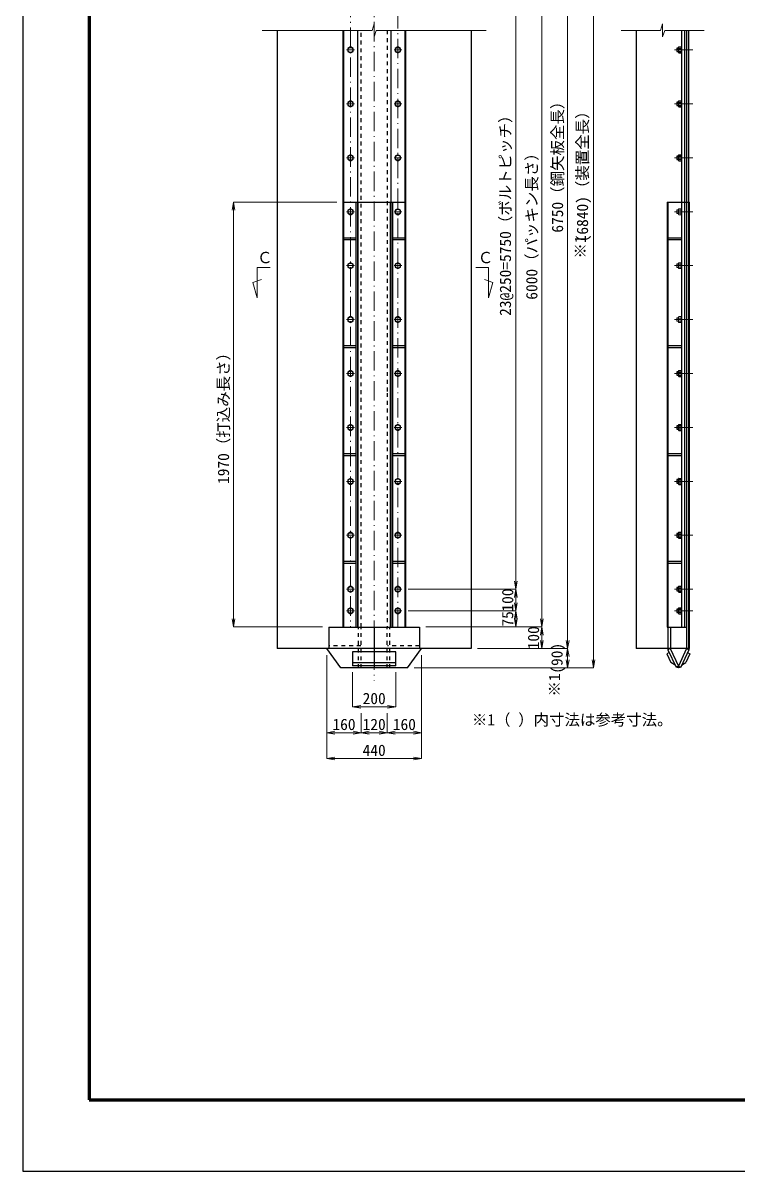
# Model space of a CAD drawing. Header units: millimetres. Extents: x -4215 to 12000, y -28161 to -8405.
# Drawn here: x -615 to 2702, y -17315 to -11993 of the extents above; entities that cross this region are included whole.
import ezdxf

# ---------------------------------------------------------------- set-up
doc = ezdxf.new("R2010")
doc.units = ezdxf.units.MM
doc.header["$LTSCALE"] = 15
doc.header["$PDSIZE"] = 300
doc.linetypes.add('SXF_一点短鎖線', pattern=[9.25, 6, -1.5, 0.25, -1.5])
doc.linetypes.add('SXF_跳び破線', pattern=[12, 6, -6])
doc.layers.get('Defpoints').update_dxf_attribs({"color": 153})
for name, color, linetype, lineweight in [('D-BMK', 2, 'SXF_一点短鎖線', 13), ('D-STR', 1, 'Continuous', 25), ('D-STR-DIM', 7, 'Continuous', 13), ('D-STR-HTXT', 7, 'Continuous', 13), ('D-STR-STR1', 2, 'Continuous', 13), ('D-STR-STR6', 7, 'Continuous', 13), ('D-STR-TXT', 7, 'Continuous', 13), ('D-TTL', 2, 'Continuous', 140)]:
    doc.layers.add(name, color=color, linetype=linetype, lineweight=lineweight)
doc.styles.add('MS ゴシック', font='MS Gothic.ttf')
doc.dimstyles.new('DIM-15-F', dxfattribs={"dimscale": 15, "dimtxt": 3.5, "dimasz": 2.5, "dimexe": 0, "dimexo": 2, "dimgap": 0.8, "dimtad": 1, "dimdec": 1, "dimdsep": 46, "dimtxsty": 'MS ゴシック', "dimblk": 'OPEN', "dimcen": 0.1, "dimaunit": 1, "dimadec": 4, "dimazin": 0, "dimtfac": 1, "dimtdec": 1, "dimtmove": 2, "dimatfit": 3, "dimldrblk": 'OPEN', "dimfxl": 1, "dimtolj": 1, "dimtzin": 0, "dimlwd": -1, "dimlwe": -1, "dimarcsym": 2})

# ---------------------------------------------------------------- blocks, each defined once
blk = doc.blocks.new('_Open')
at = {"color": 0, "linetype": 'ByBlock', "lineweight": -2}
for p, q in [((-1, 0.17), (0, 0)), ((-1, -0.17), (0, 0)), ((0, 0), (-1, 0))]:
    blk.add_line(p, q, dxfattribs=at)
blk = doc.blocks.new('*D149')
at = {"layer": 'D-STR-DIM', "color": 0, "transparency": 16777216}
for p, q in [((841.9, -12823.1), (361.9, -12823.1)), ((361.9, -12860.6), (361.9, -14755.6)), ((774.4, -14793.1), (361.9, -14793.1))]:
    blk.add_line(p, q, dxfattribs=at)
at = {"layer": 'Defpoints', "color": 0, "transparency": 16777216}
for p in [(871.9, -12823.1), (361.9, -14793.1), (804.4, -14793.1)]:
    blk.add_point(p, dxfattribs=at)
at = {"layer": 'D-STR-DIM', "color": 0, "transparency": 16777216, "xscale": 37.5, "yscale": 37.5, "zscale": 37.5}
for p, rotation in [((361.9, -12823.1), 90), ((361.9, -14793.1), 270)]:
    blk.add_blockref('_Open', p, dxfattribs=dict(at, rotation=rotation))
at = {"layer": 'D-STR-DIM', "color": 0, "transparency": 16777216, "insert": (318.4, -13808.1), "char_height": 52.5, "attachment_point": 5, "rotation": 90, "style": 'MS ゴシック'}
blk.add_mtext('\\A1;1970（打込み長さ）', dxfattribs=at)
blk = doc.blocks.new('*D156')
at = {"layer": 'D-STR-DIM', "color": 0, "transparency": 16777216}
for p, q in [((914.4, -15003.1), (914.4, -15163.1)), ((1114.4, -15003.1), (1114.4, -15163.1)), ((951.9, -15163.1), (1076.9, -15163.1))]:
    blk.add_line(p, q, dxfattribs=at)
at = {"layer": 'Defpoints', "color": 0, "transparency": 16777216}
for p in [(914.4, -14973.1), (1114.4, -14973.1), (1114.4, -15163.1)]:
    blk.add_point(p, dxfattribs=at)
at = {"layer": 'D-STR-DIM', "color": 0, "transparency": 16777216, "xscale": 37.5, "yscale": 37.5, "zscale": 37.5, "rotation": 180}
blk.add_blockref('_Open', (914.4, -15163.1), dxfattribs=at)
at = {"layer": 'D-STR-DIM', "color": 0, "transparency": 16777216, "xscale": 37.5, "yscale": 37.5, "zscale": 37.5}
blk.add_blockref('_Open', (1114.4, -15163.1), dxfattribs=at)
at = {"layer": 'D-STR-DIM', "color": 0, "transparency": 16777216, "insert": (1014.4, -15124.9), "char_height": 52.5, "attachment_point": 5, "style": 'MS ゴシック'}
blk.add_mtext('\\A1;200', dxfattribs=at)
blk = doc.blocks.new('*D157')
at = {"layer": 'D-STR-DIM', "color": 0, "transparency": 16777216}
for p, q in [((1494.4, -10393.1), (2031.9, -10393.1)), ((2031.9, -10430.6), (2031.9, -14945.6)), ((1199.2, -14983.1), (2031.9, -14983.1))]:
    blk.add_line(p, q, dxfattribs=at)
at = {"layer": 'Defpoints', "color": 0, "transparency": 16777216}
for p in [(1464.4, -10393.1), (1169.2, -14983.1), (2031.9, -14983.1)]:
    blk.add_point(p, dxfattribs=at)
at = {"layer": 'D-STR-DIM', "color": 0, "transparency": 16777216, "xscale": 37.5, "yscale": 37.5, "zscale": 37.5}
for p, rotation in [((2031.9, -10393.1), 90), ((2031.9, -14983.1), 270)]:
    blk.add_blockref('_Open', p, dxfattribs=dict(at, rotation=rotation))
at = {"layer": 'D-STR-DIM', "color": 0, "transparency": 16777216, "insert": (1987.4, -12688.1), "char_height": 52.5, "attachment_point": 5, "rotation": 90, "style": 'MS ゴシック'}
blk.add_mtext('\\A1;(6840)（装置全長）', dxfattribs=at)
blk = doc.blocks.new('*D158')
at = {"layer": 'D-STR-DIM', "color": 0, "transparency": 16777216}
for p, q in [((1494.4, -10393.1), (1911.9, -10393.1)), ((1911.9, -10430.6), (1911.9, -14855.6)), ((1494.4, -14893.1), (1911.9, -14893.1))]:
    blk.add_line(p, q, dxfattribs=at)
at = {"layer": 'Defpoints', "color": 0, "transparency": 16777216}
for p in [(1464.4, -10393.1), (1464.4, -14893.1), (1911.9, -14893.1)]:
    blk.add_point(p, dxfattribs=at)
at = {"layer": 'D-STR-DIM', "color": 0, "transparency": 16777216, "xscale": 37.5, "yscale": 37.5, "zscale": 37.5}
for p, rotation in [((1911.9, -10393.1), 90), ((1911.9, -14893.1), 270)]:
    blk.add_blockref('_Open', p, dxfattribs=dict(at, rotation=rotation))
at = {"layer": 'D-STR-DIM', "color": 0, "transparency": 16777216, "insert": (1868.1, -12643.1), "char_height": 52.5, "attachment_point": 5, "rotation": 90, "style": 'MS ゴシック'}
blk.add_mtext('\\A1;6750（鋼矢板全長）', dxfattribs=at)
blk = doc.blocks.new('*D159')
at = {"layer": 'D-STR-DIM', "color": 0, "transparency": 16777216}
for p, q in [((1494.4, -14893.1), (1911.9, -14893.1)), ((1911.9, -14983.1), (1911.9, -14893.1)), ((1911.9, -14945.6), (1911.9, -14908.1)), ((1911.9, -14930.6), (1911.9, -14968.1)), ((1199.2, -14983.1), (1911.9, -14983.1))]:
    blk.add_line(p, q, dxfattribs=at)
at = {"layer": 'Defpoints', "color": 0, "transparency": 16777216}
for p in [(1464.4, -14893.1), (1911.9, -14893.1), (1169.2, -14983.1)]:
    blk.add_point(p, dxfattribs=at)
at = {"layer": 'D-STR-DIM', "color": 0, "transparency": 16777216, "xscale": 37.5, "yscale": 37.5, "zscale": 37.5}
for p, rotation in [((1911.9, -14893.1), 90), ((1911.9, -14983.1), 270)]:
    blk.add_blockref('_Open', p, dxfattribs=dict(at, rotation=rotation))
at = {"layer": 'D-STR-DIM', "color": 0, "transparency": 16777216, "insert": (1869.3, -14938.1), "char_height": 52.5, "attachment_point": 5, "rotation": 90, "style": 'MS ゴシック'}
blk.add_mtext('\\A1;(90)', dxfattribs=at)
blk = doc.blocks.new('*D160')
at = {"layer": 'D-STR-DIM', "color": 0, "transparency": 16777216}
for p, q in [((1172.4, -11118.1), (1671.9, -11118.1)), ((1671.9, -14580.6), (1671.9, -11155.6)), ((1172.4, -14618.1), (1671.9, -14618.1))]:
    blk.add_line(p, q, dxfattribs=at)
at = {"layer": 'Defpoints', "color": 0, "transparency": 16777216}
for p in [(1142.4, -11118.1), (1671.9, -11118.1), (1142.4, -14618.1)]:
    blk.add_point(p, dxfattribs=at)
at = {"layer": 'D-STR-DIM', "color": 0, "transparency": 16777216, "xscale": 37.5, "yscale": 37.5, "zscale": 37.5}
for p, rotation in [((1671.9, -11118.1), 90), ((1671.9, -14618.1), 270)]:
    blk.add_blockref('_Open', p, dxfattribs=dict(at, rotation=rotation))
at = {"layer": 'D-STR-DIM', "color": 0, "transparency": 16777216, "insert": (1628.6, -12868.1), "char_height": 52.5, "attachment_point": 5, "rotation": 90, "style": 'MS ゴシック'}
blk.add_mtext('\\A1;23@250=5750（ボルトピッチ）', dxfattribs=at)
blk = doc.blocks.new('*D161')
at = {"layer": 'D-STR-DIM', "color": 0, "transparency": 16777216}
for p, q in [((1172.4, -14618.1), (1671.9, -14618.1)), ((1671.9, -14718.1), (1671.9, -14618.1)), ((1671.9, -14680.6), (1671.9, -14643.1)), ((1671.9, -14655.6), (1671.9, -14693.1)), ((1172.4, -14718.1), (1671.9, -14718.1))]:
    blk.add_line(p, q, dxfattribs=at)
at = {"layer": 'Defpoints', "color": 0, "transparency": 16777216}
for p in [(1142.4, -14618.1), (1671.9, -14618.1), (1142.4, -14718.1)]:
    blk.add_point(p, dxfattribs=at)
at = {"layer": 'D-STR-DIM', "color": 0, "transparency": 16777216, "xscale": 37.5, "yscale": 37.5, "zscale": 37.5}
for p, rotation in [((1671.9, -14618.1), 90), ((1671.9, -14718.1), 270)]:
    blk.add_blockref('_Open', p, dxfattribs=dict(at, rotation=rotation))
at = {"layer": 'D-STR-DIM', "color": 0, "transparency": 16777216, "insert": (1633.7, -14668.1), "char_height": 52.5, "attachment_point": 5, "rotation": 90, "style": 'MS ゴシック'}
blk.add_mtext('\\A1;100', dxfattribs=at)
blk = doc.blocks.new('*D162')
at = {"layer": 'D-STR-DIM', "color": 0, "transparency": 16777216}
for p, q in [((1172.4, -14718.1), (1671.9, -14718.1)), ((1671.9, -14793.1), (1671.9, -14718.1)), ((1671.9, -14755.6), (1671.9, -14718.1)), ((1254.4, -14793.1), (1671.9, -14793.1)), ((1671.9, -14755.6), (1671.9, -14793.1))]:
    blk.add_line(p, q, dxfattribs=at)
at = {"layer": 'Defpoints', "color": 0, "transparency": 16777216}
for p in [(1142.4, -14718.1), (1671.9, -14718.1), (1224.4, -14793.1)]:
    blk.add_point(p, dxfattribs=at)
at = {"layer": 'D-STR-DIM', "color": 0, "transparency": 16777216, "xscale": 37.5, "yscale": 37.5, "zscale": 37.5}
for p, rotation in [((1671.9, -14718.1), 90), ((1671.9, -14793.1), 270)]:
    blk.add_blockref('_Open', p, dxfattribs=dict(at, rotation=rotation))
at = {"layer": 'D-STR-DIM', "color": 0, "transparency": 16777216, "insert": (1633.7, -14755.6), "char_height": 52.5, "attachment_point": 5, "rotation": 90, "style": 'MS ゴシック'}
blk.add_mtext('\\A1;75', dxfattribs=at)
blk = doc.blocks.new('*D163')
at = {"layer": 'D-STR-DIM', "color": 0, "transparency": 16777216}
for p, q in [((1254.4, -14793.1), (1791.9, -14793.1)), ((1791.9, -14893.1), (1791.9, -14793.1)), ((1791.9, -14855.6), (1791.9, -14818.1)), ((1791.9, -14830.6), (1791.9, -14868.1)), ((1494.4, -14893.1), (1791.9, -14893.1))]:
    blk.add_line(p, q, dxfattribs=at)
at = {"layer": 'Defpoints', "color": 0, "transparency": 16777216}
for p in [(1224.4, -14793.1), (1791.9, -14793.1), (1464.4, -14893.1)]:
    blk.add_point(p, dxfattribs=at)
at = {"layer": 'D-STR-DIM', "color": 0, "transparency": 16777216, "xscale": 37.5, "yscale": 37.5, "zscale": 37.5}
for p, rotation in [((1791.9, -14793.1), 90), ((1791.9, -14893.1), 270)]:
    blk.add_blockref('_Open', p, dxfattribs=dict(at, rotation=rotation))
at = {"layer": 'D-STR-DIM', "color": 0, "transparency": 16777216, "insert": (1753.7, -14843.1), "char_height": 52.5, "attachment_point": 5, "rotation": 90, "style": 'MS ゴシック'}
blk.add_mtext('\\A1;100', dxfattribs=at)
blk = doc.blocks.new('*D164')
at = {"layer": 'D-STR-DIM', "color": 0, "transparency": 16777216}
for p, q in [((1189.4, -11043.1), (1791.9, -11043.1)), ((1791.9, -14755.6), (1791.9, -11080.6)), ((1254.4, -14793.1), (1791.9, -14793.1))]:
    blk.add_line(p, q, dxfattribs=at)
at = {"layer": 'Defpoints', "color": 0, "transparency": 16777216}
for p in [(1159.4, -11043.1), (1791.9, -11043.1), (1224.4, -14793.1)]:
    blk.add_point(p, dxfattribs=at)
at = {"layer": 'D-STR-DIM', "color": 0, "transparency": 16777216, "xscale": 37.5, "yscale": 37.5, "zscale": 37.5}
for p, rotation in [((1791.9, -11043.1), 90), ((1791.9, -14793.1), 270)]:
    blk.add_blockref('_Open', p, dxfattribs=dict(at, rotation=rotation))
at = {"layer": 'D-STR-DIM', "color": 0, "transparency": 16777216, "insert": (1748.7, -12918.1), "char_height": 52.5, "attachment_point": 5, "rotation": 90, "style": 'MS ゴシック'}
blk.add_mtext('\\A1;6000（パッキン長さ）', dxfattribs=at)
blk = doc.blocks.new('*D165')
at = {"layer": 'D-STR-DIM', "color": 0, "transparency": 16777216}
for p, q in [((794.4, -14923.1), (794.4, -15283.1)), ((954.4, -15193.1), (954.4, -15283.1)), ((831.9, -15283.1), (916.9, -15283.1))]:
    blk.add_line(p, q, dxfattribs=at)
at = {"layer": 'Defpoints', "color": 0, "transparency": 16777216}
for p in [(794.4, -14893.1), (954.4, -15163.1), (954.4, -15283.1)]:
    blk.add_point(p, dxfattribs=at)
at = {"layer": 'D-STR-DIM', "color": 0, "transparency": 16777216, "xscale": 37.5, "yscale": 37.5, "zscale": 37.5, "rotation": 180}
blk.add_blockref('_Open', (794.4, -15283.1), dxfattribs=at)
at = {"layer": 'D-STR-DIM', "color": 0, "transparency": 16777216, "xscale": 37.5, "yscale": 37.5, "zscale": 37.5}
blk.add_blockref('_Open', (954.4, -15283.1), dxfattribs=at)
at = {"layer": 'D-STR-DIM', "color": 0, "transparency": 16777216, "insert": (874.4, -15244.9), "char_height": 52.5, "attachment_point": 5, "style": 'MS ゴシック'}
blk.add_mtext('\\A1;160', dxfattribs=at)
blk = doc.blocks.new('*D166')
at = {"layer": 'D-STR-DIM', "color": 0, "transparency": 16777216}
for p, q in [((954.4, -15193.1), (954.4, -15283.1)), ((1074.4, -15193.1), (1074.4, -15283.1)), ((991.9, -15283.1), (1036.9, -15283.1))]:
    blk.add_line(p, q, dxfattribs=at)
at = {"layer": 'Defpoints', "color": 0, "transparency": 16777216}
for p in [(954.4, -15163.1), (1074.4, -15163.1), (1074.4, -15283.1)]:
    blk.add_point(p, dxfattribs=at)
at = {"layer": 'D-STR-DIM', "color": 0, "transparency": 16777216, "xscale": 37.5, "yscale": 37.5, "zscale": 37.5, "rotation": 180}
blk.add_blockref('_Open', (954.4, -15283.1), dxfattribs=at)
at = {"layer": 'D-STR-DIM', "color": 0, "transparency": 16777216, "xscale": 37.5, "yscale": 37.5, "zscale": 37.5}
blk.add_blockref('_Open', (1074.4, -15283.1), dxfattribs=at)
at = {"layer": 'D-STR-DIM', "color": 0, "transparency": 16777216, "insert": (1014.4, -15244.9), "char_height": 52.5, "attachment_point": 5, "style": 'MS ゴシック'}
blk.add_mtext('\\A1;120', dxfattribs=at)
blk = doc.blocks.new('*D167')
at = {"layer": 'D-STR-DIM', "color": 0, "transparency": 16777216}
for p, q in [((1234.4, -14923.1), (1234.4, -15283.1)), ((1074.4, -15193.1), (1074.4, -15283.1)), ((1111.9, -15283.1), (1196.9, -15283.1))]:
    blk.add_line(p, q, dxfattribs=at)
at = {"layer": 'Defpoints', "color": 0, "transparency": 16777216}
for p in [(1234.4, -14893.1), (1074.4, -15163.1), (1234.4, -15283.1)]:
    blk.add_point(p, dxfattribs=at)
at = {"layer": 'D-STR-DIM', "color": 0, "transparency": 16777216, "xscale": 37.5, "yscale": 37.5, "zscale": 37.5, "rotation": 180}
blk.add_blockref('_Open', (1074.4, -15283.1), dxfattribs=at)
at = {"layer": 'D-STR-DIM', "color": 0, "transparency": 16777216, "xscale": 37.5, "yscale": 37.5, "zscale": 37.5}
blk.add_blockref('_Open', (1234.4, -15283.1), dxfattribs=at)
at = {"layer": 'D-STR-DIM', "color": 0, "transparency": 16777216, "insert": (1154.4, -15244.9), "char_height": 52.5, "attachment_point": 5, "style": 'MS ゴシック'}
blk.add_mtext('\\A1;160', dxfattribs=at)
blk = doc.blocks.new('*D168')
at = {"layer": 'D-STR-DIM', "color": 0, "transparency": 16777216}
for p, q in [((794.4, -14923.1), (794.4, -15403.1)), ((1234.4, -14923.1), (1234.4, -15403.1)), ((831.9, -15403.1), (1196.9, -15403.1))]:
    blk.add_line(p, q, dxfattribs=at)
at = {"layer": 'Defpoints', "color": 0, "transparency": 16777216}
for p in [(794.4, -14893.1), (1234.4, -14893.1), (1234.4, -15403.1)]:
    blk.add_point(p, dxfattribs=at)
at = {"layer": 'D-STR-DIM', "color": 0, "transparency": 16777216, "xscale": 37.5, "yscale": 37.5, "zscale": 37.5, "rotation": 180}
blk.add_blockref('_Open', (794.4, -15403.1), dxfattribs=at)
at = {"layer": 'D-STR-DIM', "color": 0, "transparency": 16777216, "xscale": 37.5, "yscale": 37.5, "zscale": 37.5}
blk.add_blockref('_Open', (1234.4, -15403.1), dxfattribs=at)
at = {"layer": 'D-STR-DIM', "color": 0, "transparency": 16777216, "insert": (1014.4, -15364.9), "char_height": 52.5, "attachment_point": 5, "style": 'MS ゴシック'}
blk.add_mtext('\\A1;440', dxfattribs=at)

msp = doc.modelspace()

# ---------------------------------------------------------------- hatches: boundary and pattern name
at = {"layer": 'D-STR-STR1'}
h = msp.add_hatch(color=256, dxfattribs=at)
h.paths.add_polyline_path([(2463.95, -14893.11), (2474.25, -14893.11), (2474.8, -14898.23)])
h.paths.add_polyline_path([(2376.39, -14898.23), (2376.95, -14893.11), (2387.25, -14893.11)])
msp.add_hatch(color=256, dxfattribs=at).paths.add_polyline_path([(2425.6, -14983.11), (2436.45, -14979.65), (2425.6, -14974.53), (2414.74, -14979.65)])

# ---------------------------------------------------------------- linework, layer by layer
at = {"layer": 'D-BMK'}
for p, q in [((1014.41, -10323.5), (1014.41, -15043.11)), ((904.41, -11043.11), (904.41, -14793.11)), ((1124.41, -14793.11), (1124.41, -11043.11)), ((886.41, -12118.11), (922.41, -12118.11)), ((1106.41, -12118.11), (1142.41, -12118.11)), ((2408.2, -12118.11), (2492.2, -12118.11)), ((886.41, -12368.11), (922.41, -12368.11)), ((1106.41, -12368.11), (1142.41, -12368.11)), ((2408.2, -12368.11), (2492.2, -12368.11)), ((922.41, -12618.11), (886.41, -12618.11)), ((1106.41, -12618.11), (1142.41, -12618.11)), ((2408.2, -12618.11), (2492.2, -12618.11)), ((886.41, -12868.11), (922.41, -12868.11)), ((1106.41, -12868.11), (1142.41, -12868.11)), ((2408.2, -12868.11), (2492.2, -12868.11)), ((2418.95, -12860.11), (2417.95, -12861.11)), ((2417.95, -12861.11), (2417.95, -12875.11)), ((2417.95, -12861.11), (2425.45, -12861.11)), ((2417.95, -12875.11), (2418.95, -12876.11)), ((2417.95, -12875.11), (2425.45, -12875.11)), ((2425.45, -12860.11), (2418.95, -12860.11)), ((2418.95, -12876.11), (2425.45, -12876.11)), ((2425.45, -12857.73), (2425.45, -12878.5)), ((2428.45, -12854.26), (2438.45, -12854.26)), ((2428.45, -12861.19), (2438.45, -12861.19)), ((2428.45, -12875.03), (2438.45, -12875.03)), ((2441.95, -12853.11), (2438.45, -12853.11)), ((2438.45, -12853.11), (2438.45, -12883.11)), ((2428.45, -12881.96), (2438.45, -12881.96)), ((2438.45, -12883.11), (2441.95, -12883.11)), ((886.41, -13118.11), (922.41, -13118.11)), ((1106.41, -13118.11), (1142.41, -13118.11)), ((2408.2, -13118.11), (2492.2, -13118.11)), ((2418.95, -13110.11), (2417.95, -13111.11)), ((2417.95, -13111.11), (2425.45, -13111.11)), ((2417.95, -13111.11), (2417.95, -13125.11)), ((2417.95, -13125.11), (2425.45, -13125.11)), ((2417.95, -13125.11), (2418.95, -13126.11)), ((2425.45, -13110.11), (2418.95, -13110.11)), ((2418.95, -13126.11), (2425.45, -13126.11)), ((2425.45, -13107.73), (2425.45, -13128.5)), ((2428.45, -13104.26), (2438.45, -13104.26)), ((2428.45, -13111.19), (2438.45, -13111.19)), ((2428.45, -13125.03), (2438.45, -13125.03)), ((2428.45, -13131.96), (2438.45, -13131.96)), ((2438.45, -13103.11), (2438.45, -13133.11)), ((2441.95, -13103.11), (2438.45, -13103.11)), ((2438.45, -13133.11), (2441.95, -13133.11)), ((2425.45, -13357.73), (2425.45, -13378.5)), ((2428.45, -13354.26), (2438.45, -13354.26)), ((2438.45, -13353.11), (2438.45, -13383.11)), ((2441.95, -13353.11), (2438.45, -13353.11)), ((886.41, -13368.11), (922.41, -13368.11)), ((1106.41, -13368.11), (1142.41, -13368.11)), ((2408.2, -13368.11), (2492.2, -13368.11)), ((2418.95, -13360.11), (2417.95, -13361.11)), ((2417.95, -13361.11), (2425.45, -13361.11)), ((2417.95, -13361.11), (2417.95, -13375.11)), ((2417.95, -13375.11), (2425.45, -13375.11)), ((2417.95, -13375.11), (2418.95, -13376.11)), ((2425.45, -13360.11), (2418.95, -13360.11)), ((2418.95, -13376.11), (2425.45, -13376.11)), ((2428.45, -13361.19), (2438.45, -13361.19)), ((2428.45, -13375.03), (2438.45, -13375.03)), ((2428.45, -13381.96), (2438.45, -13381.96)), ((2438.45, -13383.11), (2441.95, -13383.11)), ((886.41, -13618.11), (922.41, -13618.11)), ((1106.41, -13618.11), (1142.41, -13618.11)), ((2408.2, -13618.11), (2492.2, -13618.11)), ((886.41, -13868.11), (922.41, -13868.11)), ((1106.41, -13868.11), (1142.41, -13868.11)), ((2408.2, -13868.11), (2492.2, -13868.11)), ((886.41, -14118.11), (922.41, -14118.11)), ((1106.41, -14118.11), (1142.41, -14118.11)), ((2408.2, -14118.11), (2492.2, -14118.11)), ((886.41, -14368.11), (922.41, -14368.11)), ((1106.41, -14368.11), (1142.41, -14368.11)), ((2408.2, -14368.11), (2492.2, -14368.11)), ((886.41, -14618.11), (922.41, -14618.11)), ((1106.41, -14618.11), (1142.41, -14618.11)), ((2408.2, -14618.11), (2492.2, -14618.11)), ((886.41, -14718.11), (922.41, -14718.11)), ((1106.41, -14718.11), (1142.41, -14718.11)), ((2408.2, -14718.11), (2492.2, -14718.11))]:
    msp.add_line(p, q, dxfattribs=at)
for centre, radius, start, end in [((2428.95, -12857.73), 3.5, 98.21321, 261.78679), ((2434.93, -12868.11), 9.49, 133.13488, 226.86512), ((2428.95, -12878.5), 3.5, 98.21321, 261.78679), ((2428.95, -13107.73), 3.5, 98.21321, 261.78679), ((2434.93, -13118.11), 9.49, 133.13488, 226.86512), ((2428.95, -13128.5), 3.5, 98.21321, 261.78679), ((2428.95, -13357.73), 3.5, 98.21321, 261.78679), ((2434.93, -13368.11), 9.49, 133.13488, 226.86512), ((2428.95, -13378.5), 3.5, 98.21321, 261.78679)]:
    msp.add_arc(centre, radius, start, end, dxfattribs=at)
at = {"layer": 'D-STR'}
for p, q in [((564.41, -12027.45), (564.41, -13708.78)), ((869.41, -12027.45), (869.41, -13708.78)), ((871.91, -12027.45), (871.91, -13708.78)), ((936.91, -12027.45), (936.91, -13708.78)), ((1091.91, -12027.45), (1091.91, -13708.78)), ((1156.91, -12027.45), (1156.91, -13708.78)), ((1159.41, -12027.45), (1159.41, -13708.78)), ((1464.41, -12027.45), (1464.41, -13708.78)), ((2229.75, -12027.45), (2229.75, -13708.78)), ((2441.95, -13708.78), (2441.95, -12027.45)), ((2453.95, -12027.45), (2453.95, -13708.78)), ((2463.95, -12027.45), (2463.95, -13708.78)), ((2474.75, -13708.78), (2474.75, -12027.45)), ((904.41, -12104.26), (892.41, -12111.19)), ((892.41, -12111.19), (892.41, -12125.03)), ((892.41, -12125.03), (904.41, -12131.96)), ((916.41, -12111.19), (904.41, -12104.26)), ((904.41, -12131.96), (916.41, -12125.03)), ((916.41, -12125.03), (916.41, -12111.19)), ((1124.41, -12104.26), (1112.41, -12111.19)), ((1112.41, -12111.19), (1112.41, -12125.03)), ((1112.41, -12125.03), (1124.41, -12131.96)), ((1136.41, -12111.19), (1124.41, -12104.26)), ((1124.41, -12131.96), (1136.41, -12125.03)), ((1136.41, -12125.03), (1136.41, -12111.19)), ((2418.95, -12110.11), (2417.95, -12111.11)), ((2417.95, -12111.11), (2425.45, -12111.11)), ((2417.95, -12111.11), (2417.95, -12125.11)), ((2417.95, -12125.11), (2425.45, -12125.11)), ((2417.95, -12125.11), (2418.95, -12126.11)), ((2425.45, -12110.11), (2418.95, -12110.11)), ((2418.95, -12126.11), (2425.45, -12126.11)), ((2425.45, -12107.73), (2425.45, -12128.5)), ((2428.45, -12104.26), (2438.45, -12104.26)), ((2428.45, -12111.19), (2438.45, -12111.19)), ((2428.45, -12125.03), (2438.45, -12125.03)), ((2428.45, -12131.96), (2438.45, -12131.96)), ((2438.45, -12103.11), (2438.45, -12133.11)), ((2441.95, -12103.11), (2438.45, -12103.11)), ((2438.45, -12133.11), (2441.95, -12133.11)), ((904.41, -12354.26), (892.41, -12361.19)), ((892.41, -12361.19), (892.41, -12375.03)), ((892.41, -12375.03), (904.41, -12381.96)), ((916.41, -12361.19), (904.41, -12354.26)), ((904.41, -12381.96), (916.41, -12375.03)), ((916.41, -12375.03), (916.41, -12361.19)), ((1124.41, -12354.26), (1112.41, -12361.19)), ((1112.41, -12361.19), (1112.41, -12375.03)), ((1112.41, -12375.03), (1124.41, -12381.96)), ((1136.41, -12361.19), (1124.41, -12354.26)), ((1124.41, -12381.96), (1136.41, -12375.03)), ((1136.41, -12375.03), (1136.41, -12361.19)), ((2418.95, -12360.11), (2417.95, -12361.11)), ((2417.95, -12361.11), (2417.95, -12375.11)), ((2417.95, -12361.11), (2425.45, -12361.11)), ((2417.95, -12375.11), (2418.95, -12376.11)), ((2417.95, -12375.11), (2425.45, -12375.11)), ((2425.45, -12360.11), (2418.95, -12360.11)), ((2418.95, -12376.11), (2425.45, -12376.11)), ((2425.45, -12357.73), (2425.45, -12378.5)), ((2428.45, -12354.26), (2438.45, -12354.26)), ((2428.45, -12361.19), (2438.45, -12361.19)), ((2428.45, -12375.03), (2438.45, -12375.03)), ((2428.45, -12381.96), (2438.45, -12381.96)), ((2441.95, -12353.11), (2438.45, -12353.11)), ((2438.45, -12353.11), (2438.45, -12383.11)), ((2438.45, -12383.11), (2441.95, -12383.11)), ((904.41, -12604.26), (892.41, -12611.19)), ((892.41, -12611.19), (892.41, -12625.03)), ((916.41, -12611.19), (904.41, -12604.26)), ((916.41, -12625.03), (916.41, -12611.19)), ((1124.41, -12604.26), (1112.41, -12611.19)), ((1112.41, -12611.19), (1112.41, -12625.03)), ((1136.41, -12611.19), (1124.41, -12604.26)), ((1136.41, -12625.03), (1136.41, -12611.19)), ((2418.95, -12610.11), (2417.95, -12611.11)), ((2417.95, -12611.11), (2425.45, -12611.11)), ((2417.95, -12611.11), (2417.95, -12625.11)), ((2425.45, -12610.11), (2418.95, -12610.11)), ((2425.45, -12607.73), (2425.45, -12628.5)), ((2428.45, -12604.26), (2438.45, -12604.26)), ((2428.45, -12611.19), (2438.45, -12611.19)), ((2438.45, -12603.11), (2438.45, -12633.11)), ((2441.95, -12603.11), (2438.45, -12603.11)), ((892.41, -12625.03), (904.41, -12631.96)), ((904.41, -12631.96), (916.41, -12625.03)), ((1112.41, -12625.03), (1124.41, -12631.96)), ((1124.41, -12631.96), (1136.41, -12625.03)), ((2417.95, -12625.11), (2425.45, -12625.11)), ((2417.95, -12625.11), (2418.95, -12626.11)), ((2418.95, -12626.11), (2425.45, -12626.11)), ((2428.45, -12625.03), (2438.45, -12625.03)), ((2428.45, -12631.96), (2438.45, -12631.96)), ((2438.45, -12633.11), (2441.95, -12633.11)), ((871.91, -12823.11), (1156.91, -12823.11)), ((928.91, -12823.11), (928.91, -13708.78)), ((939.41, -13708.78), (939.41, -12823.11)), ((1089.41, -13708.78), (1089.41, -12823.11)), ((1099.91, -12823.11), (1099.91, -13708.78)), ((2373.95, -12823.11), (2477.75, -12823.11)), ((2373.95, -12823.11), (2373.95, -13708.78)), ((2376.95, -12823.11), (2376.95, -13708.78)), ((2477.75, -13708.78), (2477.75, -12823.11)), ((904.41, -12854.26), (892.41, -12861.19)), ((892.41, -12861.19), (892.41, -12875.03)), ((892.41, -12875.03), (904.41, -12881.96)), ((916.41, -12861.19), (904.41, -12854.26)), ((904.41, -12881.96), (916.41, -12875.03)), ((916.41, -12875.03), (916.41, -12861.19)), ((1124.41, -12854.26), (1112.41, -12861.19)), ((1112.41, -12861.19), (1112.41, -12875.03)), ((1112.41, -12875.03), (1124.41, -12881.96)), ((1136.41, -12861.19), (1124.41, -12854.26)), ((1124.41, -12881.96), (1136.41, -12875.03)), ((1136.41, -12875.03), (1136.41, -12861.19)), ((871.91, -12988.61), (928.91, -12988.61)), ((871.91, -12997.61), (928.91, -12997.61)), ((1099.91, -12988.61), (1156.91, -12988.61)), ((1099.91, -12997.61), (1156.91, -12997.61)), ((2376.95, -12988.61), (2441.95, -12988.61)), ((2376.95, -12997.61), (2441.95, -12997.61)), ((904.41, -13104.26), (892.41, -13111.19)), ((892.41, -13111.19), (892.41, -13125.03)), ((892.41, -13125.03), (904.41, -13131.96)), ((916.41, -13111.19), (904.41, -13104.26)), ((904.41, -13131.96), (916.41, -13125.03)), ((916.41, -13125.03), (916.41, -13111.19)), ((1124.41, -13104.26), (1112.41, -13111.19)), ((1112.41, -13111.19), (1112.41, -13125.03)), ((1112.41, -13125.03), (1124.41, -13131.96)), ((1136.41, -13111.19), (1124.41, -13104.26)), ((1124.41, -13131.96), (1136.41, -13125.03)), ((1136.41, -13125.03), (1136.41, -13111.19)), ((904.41, -13354.26), (892.41, -13361.19)), ((916.41, -13361.19), (904.41, -13354.26)), ((1124.41, -13354.26), (1112.41, -13361.19)), ((1136.41, -13361.19), (1124.41, -13354.26)), ((892.41, -13361.19), (892.41, -13375.03)), ((892.41, -13375.03), (904.41, -13381.96)), ((904.41, -13381.96), (916.41, -13375.03)), ((916.41, -13375.03), (916.41, -13361.19)), ((1112.41, -13361.19), (1112.41, -13375.03)), ((1112.41, -13375.03), (1124.41, -13381.96)), ((1124.41, -13381.96), (1136.41, -13375.03)), ((1136.41, -13375.03), (1136.41, -13361.19)), ((2441.95, -13708.78), (2441.95, -13448.11)), ((2453.95, -13448.11), (2453.95, -13708.78)), ((2463.95, -13448.11), (2463.95, -13708.78)), ((2474.75, -13708.78), (2474.75, -13448.11)), ((871.91, -13488.61), (928.91, -13488.61)), ((871.91, -13497.61), (928.91, -13497.61)), ((1099.91, -13488.61), (1156.91, -13488.61)), ((1099.91, -13497.61), (1156.91, -13497.61)), ((2376.95, -13488.61), (2441.95, -13488.61)), ((2376.95, -13497.61), (2441.95, -13497.61)), ((904.41, -13604.26), (892.41, -13611.19)), ((892.41, -13611.19), (892.41, -13625.03)), ((916.41, -13611.19), (904.41, -13604.26)), ((916.41, -13625.03), (916.41, -13611.19)), ((1124.41, -13604.26), (1112.41, -13611.19)), ((1112.41, -13611.19), (1112.41, -13625.03)), ((1136.41, -13611.19), (1124.41, -13604.26)), ((1136.41, -13625.03), (1136.41, -13611.19)), ((2418.95, -13610.11), (2417.95, -13611.11)), ((2417.95, -13611.11), (2417.95, -13625.11)), ((2417.95, -13611.11), (2425.45, -13611.11)), ((2425.45, -13610.11), (2418.95, -13610.11)), ((2425.45, -13607.73), (2425.45, -13628.5)), ((2428.45, -13604.26), (2438.45, -13604.26)), ((2428.45, -13611.19), (2438.45, -13611.19)), ((2441.95, -13603.11), (2438.45, -13603.11)), ((2438.45, -13603.11), (2438.45, -13633.11)), ((892.41, -13625.03), (904.41, -13631.96)), ((904.41, -13631.96), (916.41, -13625.03)), ((1112.41, -13625.03), (1124.41, -13631.96)), ((1124.41, -13631.96), (1136.41, -13625.03)), ((2417.95, -13625.11), (2418.95, -13626.11)), ((2417.95, -13625.11), (2425.45, -13625.11)), ((2418.95, -13626.11), (2425.45, -13626.11)), ((2428.45, -13625.03), (2438.45, -13625.03)), ((2428.45, -13631.96), (2438.45, -13631.96)), ((2438.45, -13633.11), (2441.95, -13633.11)), ((564.41, -13708.78), (564.41, -14893.11)), ((869.41, -13708.78), (869.41, -14793.11)), ((869.41, -13708.78), (869.41, -14708.78)), ((869.41, -13708.78), (869.41, -13958.78)), ((871.91, -13708.78), (871.91, -14793.11)), ((871.91, -13708.78), (871.91, -14708.78)), ((871.91, -13708.78), (871.91, -13958.78)), ((928.91, -13708.78), (928.91, -14793.11)), ((936.91, -13708.78), (936.91, -14793.11)), ((939.41, -14793.11), (939.41, -13708.78)), ((1089.41, -14793.11), (1089.41, -13708.78)), ((1091.91, -13708.78), (1091.91, -14793.11)), ((1099.91, -13708.78), (1099.91, -14793.11)), ((1156.91, -13708.78), (1156.91, -14793.11)), ((1156.91, -13708.78), (1156.91, -14708.78)), ((1156.91, -13708.78), (1156.91, -13958.78)), ((1159.41, -13708.78), (1159.41, -14793.11)), ((1159.41, -13708.78), (1159.41, -14708.78)), ((1159.41, -13708.78), (1159.41, -13958.78)), ((1464.41, -13708.78), (1464.41, -14893.11)), ((2229.75, -13708.78), (2229.75, -14893.11)), ((2373.95, -13708.78), (2373.95, -14793.11)), ((2376.95, -13708.78), (2376.95, -14793.11)), ((2441.95, -14793.11), (2441.95, -13708.78)), ((2441.95, -14698.11), (2441.95, -13708.78)), ((2453.95, -13708.78), (2453.95, -14698.11)), ((2453.95, -13708.78), (2453.95, -14793.11)), ((2463.95, -13708.78), (2463.95, -14698.11)), ((2463.95, -13708.78), (2463.95, -14893.11)), ((2474.75, -14893.11), (2474.75, -13708.78)), ((2474.75, -14698.11), (2474.75, -13708.78)), ((2477.75, -14893.11), (2477.75, -13708.78)), ((904.41, -13854.26), (892.41, -13861.19)), ((892.41, -13861.19), (892.41, -13875.03)), ((892.41, -13875.03), (904.41, -13881.96)), ((916.41, -13861.19), (904.41, -13854.26)), ((904.41, -13881.96), (916.41, -13875.03)), ((916.41, -13875.03), (916.41, -13861.19)), ((1124.41, -13854.26), (1112.41, -13861.19)), ((1112.41, -13861.19), (1112.41, -13875.03)), ((1112.41, -13875.03), (1124.41, -13881.96)), ((1136.41, -13861.19), (1124.41, -13854.26)), ((1124.41, -13881.96), (1136.41, -13875.03)), ((1136.41, -13875.03), (1136.41, -13861.19)), ((2418.95, -13860.11), (2417.95, -13861.11)), ((2417.95, -13861.11), (2417.95, -13875.11)), ((2417.95, -13861.11), (2425.45, -13861.11)), ((2417.95, -13875.11), (2418.95, -13876.11)), ((2417.95, -13875.11), (2425.45, -13875.11)), ((2425.45, -13860.11), (2418.95, -13860.11)), ((2418.95, -13876.11), (2425.45, -13876.11)), ((2425.45, -13857.73), (2425.45, -13878.5)), ((2428.45, -13854.26), (2438.45, -13854.26)), ((2428.45, -13861.19), (2438.45, -13861.19)), ((2428.45, -13875.03), (2438.45, -13875.03)), ((2428.45, -13881.96), (2438.45, -13881.96)), ((2441.95, -13853.11), (2438.45, -13853.11)), ((2438.45, -13853.11), (2438.45, -13883.11)), ((2438.45, -13883.11), (2441.95, -13883.11)), ((871.91, -13988.61), (928.91, -13988.61)), ((1099.91, -13988.61), (1156.91, -13988.61)), ((2376.95, -13988.61), (2441.95, -13988.61)), ((871.91, -13997.61), (928.91, -13997.61)), ((1099.91, -13997.61), (1156.91, -13997.61)), ((2376.95, -13997.61), (2441.95, -13997.61)), ((904.41, -14104.26), (892.41, -14111.19)), ((892.41, -14111.19), (892.41, -14125.03)), ((892.41, -14125.03), (904.41, -14131.96)), ((916.41, -14111.19), (904.41, -14104.26)), ((904.41, -14131.96), (916.41, -14125.03)), ((916.41, -14125.03), (916.41, -14111.19)), ((1124.41, -14104.26), (1112.41, -14111.19)), ((1112.41, -14111.19), (1112.41, -14125.03)), ((1112.41, -14125.03), (1124.41, -14131.96)), ((1136.41, -14111.19), (1124.41, -14104.26)), ((1124.41, -14131.96), (1136.41, -14125.03)), ((1136.41, -14125.03), (1136.41, -14111.19)), ((2418.95, -14110.11), (2417.95, -14111.11)), ((2417.95, -14111.11), (2417.95, -14125.11)), ((2417.95, -14111.11), (2425.45, -14111.11)), ((2417.95, -14125.11), (2418.95, -14126.11)), ((2417.95, -14125.11), (2425.45, -14125.11)), ((2425.45, -14110.11), (2418.95, -14110.11)), ((2418.95, -14126.11), (2425.45, -14126.11)), ((2425.45, -14107.73), (2425.45, -14128.5)), ((2428.45, -14104.26), (2438.45, -14104.26)), ((2428.45, -14111.19), (2438.45, -14111.19)), ((2428.45, -14125.03), (2438.45, -14125.03)), ((2428.45, -14131.96), (2438.45, -14131.96)), ((2441.95, -14103.11), (2438.45, -14103.11)), ((2438.45, -14103.11), (2438.45, -14133.11)), ((2438.45, -14133.11), (2441.95, -14133.11)), ((2477.65, -14354.26), (2477.65, -14131.96)), ((904.41, -14354.26), (892.41, -14361.19)), ((892.41, -14361.19), (892.41, -14375.03)), ((916.41, -14361.19), (904.41, -14354.26)), ((916.41, -14375.03), (916.41, -14361.19)), ((1124.41, -14354.26), (1112.41, -14361.19)), ((1112.41, -14361.19), (1112.41, -14375.03)), ((1136.41, -14361.19), (1124.41, -14354.26)), ((1136.41, -14375.03), (1136.41, -14361.19)), ((2418.95, -14360.11), (2417.95, -14361.11)), ((2417.95, -14361.11), (2425.45, -14361.11)), ((2417.95, -14361.11), (2417.95, -14375.11)), ((2425.45, -14360.11), (2418.95, -14360.11)), ((2425.45, -14357.73), (2425.45, -14378.5)), ((2428.45, -14354.26), (2438.45, -14354.26)), ((2428.45, -14361.19), (2438.45, -14361.19)), ((2438.45, -14353.11), (2438.45, -14383.11)), ((2441.95, -14353.11), (2438.45, -14353.11)), ((892.41, -14375.03), (904.41, -14381.96)), ((904.41, -14381.96), (916.41, -14375.03)), ((1112.41, -14375.03), (1124.41, -14381.96)), ((1124.41, -14381.96), (1136.41, -14375.03)), ((2417.95, -14375.11), (2425.45, -14375.11)), ((2417.95, -14375.11), (2418.95, -14376.11)), ((2418.95, -14376.11), (2425.45, -14376.11)), ((2428.45, -14375.03), (2438.45, -14375.03)), ((2428.45, -14381.96), (2438.45, -14381.96)), ((2438.45, -14383.11), (2441.95, -14383.11)), ((871.91, -14488.61), (928.91, -14488.61)), ((871.91, -14497.61), (928.91, -14497.61)), ((1099.91, -14488.61), (1156.91, -14488.61)), ((1099.91, -14497.61), (1156.91, -14497.61)), ((2376.95, -14488.01), (2441.95, -14488.01)), ((2376.95, -14497.01), (2441.95, -14497.01)), ((904.41, -14604.26), (892.41, -14611.19)), ((892.41, -14611.19), (892.41, -14625.03)), ((892.41, -14625.03), (904.41, -14631.96)), ((916.41, -14611.19), (904.41, -14604.26)), ((904.41, -14631.96), (916.41, -14625.03)), ((916.41, -14625.03), (916.41, -14611.19)), ((1124.41, -14604.26), (1112.41, -14611.19)), ((1112.41, -14611.19), (1112.41, -14625.03)), ((1112.41, -14625.03), (1124.41, -14631.96)), ((1136.41, -14611.19), (1124.41, -14604.26)), ((1124.41, -14631.96), (1136.41, -14625.03)), ((1136.41, -14625.03), (1136.41, -14611.19)), ((2418.95, -14610.11), (2417.95, -14611.11)), ((2417.95, -14611.11), (2417.95, -14625.11)), ((2417.95, -14611.11), (2425.45, -14611.11)), ((2417.95, -14625.11), (2418.95, -14626.11)), ((2417.95, -14625.11), (2425.45, -14625.11)), ((2425.45, -14610.11), (2418.95, -14610.11)), ((2418.95, -14626.11), (2425.45, -14626.11)), ((2425.45, -14607.73), (2425.45, -14628.5)), ((2428.45, -14604.26), (2438.45, -14604.26)), ((2428.45, -14611.19), (2438.45, -14611.19)), ((2428.45, -14625.03), (2438.45, -14625.03)), ((2428.45, -14631.96), (2438.45, -14631.96)), ((2441.95, -14603.11), (2438.45, -14603.11)), ((2438.45, -14603.11), (2438.45, -14633.11)), ((2438.45, -14633.11), (2441.95, -14633.11)), ((904.41, -14704.26), (892.41, -14711.19)), ((892.41, -14711.19), (892.41, -14725.03)), ((892.41, -14725.03), (904.41, -14731.96)), ((916.41, -14711.19), (904.41, -14704.26)), ((904.41, -14731.96), (916.41, -14725.03)), ((916.41, -14725.03), (916.41, -14711.19)), ((1124.41, -14704.26), (1112.41, -14711.19)), ((1112.41, -14711.19), (1112.41, -14725.03)), ((1112.41, -14725.03), (1124.41, -14731.96)), ((1136.41, -14711.19), (1124.41, -14704.26)), ((1124.41, -14731.96), (1136.41, -14725.03)), ((1136.41, -14725.03), (1136.41, -14711.19)), ((2418.95, -14710.11), (2417.95, -14711.11)), ((2417.95, -14711.11), (2425.45, -14711.11)), ((2417.95, -14711.11), (2417.95, -14725.11)), ((2417.95, -14725.11), (2425.45, -14725.11)), ((2417.95, -14725.11), (2418.95, -14726.11)), ((2425.45, -14710.11), (2418.95, -14710.11)), ((2418.95, -14726.11), (2425.45, -14726.11)), ((2425.45, -14707.73), (2425.45, -14728.5)), ((2428.45, -14704.26), (2438.45, -14704.26)), ((2428.45, -14711.19), (2438.45, -14711.19)), ((2428.45, -14725.03), (2438.45, -14725.03)), ((2428.45, -14731.96), (2438.45, -14731.96)), ((2438.45, -14703.11), (2438.45, -14733.11)), ((2441.95, -14703.11), (2438.45, -14703.11)), ((2438.45, -14733.11), (2441.95, -14733.11)), ((804.41, -14793.11), (804.41, -14893.11)), ((804.41, -14793.11), (1224.41, -14793.11)), ((1014.41, -14793.11), (1014.41, -14983.11)), ((1224.41, -14793.11), (1224.41, -14893.11)), ((2373.95, -14793.11), (2463.95, -14793.11)), ((2377.15, -14793.11), (2377.15, -14893.11)), ((2388.95, -14793.11), (2388.95, -14893.11)), ((1464.41, -14893.11), (564.41, -14893.11)), ((859.61, -14983.11), (794.41, -14893.11)), ((1169.22, -14983.11), (1234.41, -14893.11)), ((2477.65, -14893.11), (2229.75, -14893.11)), ((2376.95, -14893.11), (2376.39, -14898.23)), ((2387.25, -14893.11), (2376.39, -14898.23)), ((2376.39, -14898.23), (2414.74, -14979.65)), ((2474.25, -14893.11), (2376.95, -14893.11)), ((2376.95, -14893.11), (2376.95, -14893.11)), ((2387.25, -14893.11), (2425.6, -14974.53)), ((2463.95, -14893.11), (2425.6, -14974.53)), ((2474.8, -14898.23), (2436.45, -14979.65)), ((2463.95, -14893.11), (2474.8, -14898.23)), ((2474.25, -14893.11), (2474.8, -14898.23)), ((1114.41, -14908.11), (914.41, -14908.11)), ((914.41, -14908.11), (914.41, -14946.11)), ((914.41, -14946.11), (914.41, -14973.11)), ((1114.41, -14946.11), (1114.41, -14908.11)), ((1114.41, -14973.11), (1114.41, -14946.11)), ((2382.78, -14911.8), (2371.93, -14916.91)), ((2371.93, -14916.91), (2390.77, -14956.91)), ((2479.27, -14916.91), (2460.43, -14956.91)), ((2468.41, -14911.8), (2479.27, -14916.91)), ((1169.22, -14983.11), (859.61, -14983.11)), ((1114.41, -14959.11), (914.41, -14959.11)), ((1114.41, -14973.11), (914.41, -14973.11)), ((2410.48, -14970.6), (2390.77, -14956.91)), ((2425.6, -14974.53), (2414.74, -14979.65)), ((2425.6, -14983.11), (2414.74, -14979.65)), ((2425.6, -14974.53), (2436.45, -14979.65)), ((2425.6, -14974.53), (2436.45, -14979.65)), ((2436.45, -14979.65), (2425.6, -14983.11)), ((2440.71, -14970.6), (2460.43, -14956.91))]:
    msp.add_line(p, q, dxfattribs=at)
at = {"layer": 'D-STR', "linetype": 'SXF_跳び破線', "ltscale": 0.2}
for p, q in [((954.41, -14793.11), (954.41, -12027.45)), ((1074.41, -12027.45), (1074.41, -13708.78)), ((1074.41, -13708.78), (1074.41, -14793.11)), ((942.41, -14983.11), (942.41, -14793.11)), ((954.41, -14983.11), (954.41, -14793.11)), ((1074.41, -14983.11), (1074.41, -14793.11)), ((1086.41, -14983.11), (1086.41, -14793.11)), ((952.41, -14881.11), (804.41, -14881.11)), ((1224.41, -14881.11), (1076.41, -14881.11))]:
    msp.add_line(p, q, dxfattribs=at)
at = {"layer": 'D-STR'}
for centre in [(904.41, -12118.11), (1124.41, -12118.11), (904.41, -12368.11), (1124.41, -12368.11), (904.41, -12618.11), (1124.41, -12618.11), (904.41, -12868.11), (1124.41, -12868.11), (904.41, -13118.11), (1124.41, -13118.11), (904.41, -13368.11), (1124.41, -13368.11), (904.41, -13618.11), (1124.41, -13618.11), (904.41, -13868.11), (1124.41, -13868.11), (904.41, -14118.11), (1124.41, -14118.11), (904.41, -14368.11), (1124.41, -14368.11), (904.41, -14618.11), (1124.41, -14618.11), (904.41, -14718.11), (1124.41, -14718.11)]:
    msp.add_circle(centre, 12, dxfattribs=at)
for centre, radius, start, end in [((2428.95, -12107.73), 3.5, 98.21321, 261.78679), ((2434.93, -12118.11), 9.49, 133.13488, 226.86512), ((2428.95, -12128.5), 3.5, 98.21321, 261.78679), ((2428.95, -12357.73), 3.5, 98.21321, 261.78679), ((2434.93, -12368.11), 9.49, 133.13488, 226.86512), ((2428.95, -12378.5), 3.5, 98.21321, 261.78679), ((2428.95, -12607.73), 3.5, 98.21321, 261.78679), ((2434.93, -12618.11), 9.49, 133.13488, 226.86512), ((2428.95, -12628.5), 3.5, 98.21321, 261.78679), ((2428.95, -13607.73), 3.5, 98.21321, 261.78679), ((2434.93, -13618.11), 9.49, 133.13488, 226.86512), ((2428.95, -13628.5), 3.5, 98.21321, 261.78679), ((2428.95, -13857.73), 3.5, 98.21321, 261.78679), ((2434.93, -13868.11), 9.49, 133.13488, 226.86512), ((2428.95, -13878.5), 3.5, 98.21321, 261.78679), ((2428.95, -14107.73), 3.5, 98.21321, 261.78679), ((2434.93, -14118.11), 9.49, 133.13488, 226.86512), ((2428.95, -14128.5), 3.5, 98.21321, 261.78679), ((2428.95, -14357.73), 3.5, 98.21321, 261.78679), ((2434.93, -14368.11), 9.49, 133.13488, 226.86512), ((2428.95, -14378.5), 3.5, 98.21321, 261.78679), ((2428.95, -14607.73), 3.5, 98.21321, 261.78679), ((2434.93, -14618.11), 9.49, 133.13488, 226.86512), ((2428.95, -14628.5), 3.5, 98.21321, 261.78679), ((2428.95, -14707.73), 3.5, 98.21321, 261.78679), ((2434.93, -14718.11), 9.49, 133.13488, 226.86512), ((2428.95, -14728.5), 3.5, 98.21321, 261.78679)]:
    msp.add_arc(centre, radius, start, end, dxfattribs=at)
at = {"layer": 'D-STR-HTXT', "linetype": 'Continuous'}
for p, q in [((472.2, -13126.86), (472.2, -13266.86)), ((532.2, -13126.86), (472.2, -13126.86)), ((1545.48, -13126.86), (1485.48, -13126.86)), ((1545.48, -13126.86), (1545.48, -13266.86)), ((452.2, -13196.86), (492.2, -13181.86)), ((472.2, -13266.86), (452.2, -13196.86)), ((1565.48, -13196.86), (1525.48, -13181.86)), ((1545.48, -13266.86), (1565.48, -13196.86))]:
    msp.add_line(p, q, dxfattribs=at)
at = {"layer": 'D-STR-STR6'}
for p, q in [((1004.41, -12027.45), (1014.41, -11997.45)), ((1014.41, -11997.45), (1014.41, -12057.45)), ((2342.25, -12027.45), (2352.25, -11997.45)), ((2352.25, -11997.45), (2352.25, -12057.45)), ((494.41, -12027.45), (1004.41, -12027.45)), ((1014.41, -12057.45), (1024.41, -12027.45)), ((1534.41, -12027.45), (1024.41, -12027.45)), ((2159.75, -12027.45), (2342.25, -12027.45)), ((2352.25, -12057.45), (2362.25, -12027.45)), ((2544.75, -12027.45), (2362.25, -12027.45))]:
    msp.add_line(p, q, dxfattribs=at)
at = {"layer": 'D-TTL'}
for p, q in [((-307.5, -8734.97), (-307.5, -16984.97)), ((-307.5, -16984.97), (11692.5, -16984.97))]:
    msp.add_line(p, q, dxfattribs=at)
at = {"layer": 'Defpoints', "color": 1}
for p, q in [((-615, -8404.97), (-615, -17314.97)), ((-615, -17314.97), (12000, -17314.97))]:
    msp.add_line(p, q, dxfattribs=at)

# ---------------------------------------------------------------- texts
at = {"layer": 'D-STR-DIM', "style": 'MS ゴシック'}
for p in [(1997.06, -13085.26), (1877.06, -15115.61)]:
    msp.add_text('※1', height=52.5, rotation=90, dxfattribs=at).set_placement(p)
at = {"layer": 'D-STR-HTXT', "style": 'MS ゴシック'}
for p in [(471.2, -13106.86), (1495.06, -13106.86)]:
    msp.add_text('Ｃ', height=52.5, dxfattribs=at).set_placement(p)
at = {"layer": 'D-STR-TXT', "style": 'MS ゴシック'}
msp.add_text('※1（ ）内寸法は参考寸法。', height=52.5, dxfattribs=at).set_placement((1467.91, -15249.42))

# ---------------------------------------------------------------- dimensions: what is measured, and where the dimension line sits
at = {"layer": 'D-STR-DIM'}
for base, p1, p2, text, picture, middle in [((2031.92, -14983.11), (1464.41, -10393.11), (1169.22, -14983.11), '(6840)（装置全長）', '*D157', (1987.41, -12688.11)), ((1911.92, -14893.11), (1464.41, -10393.11), (1464.41, -14893.11), '6750（鋼矢板全長）', '*D158', (1868.07, -12643.11)), ((1791.92, -11043.11), (1224.41, -14793.11), (1159.41, -11043.11), '6000（パッキン長さ）', '*D164', (1748.74, -12918.11)), ((1671.92, -11118.11), (1142.41, -14618.11), (1142.41, -11118.11), '23@250=5750（ボルトピッチ）', '*D160', (1628.61, -12868.11)), ((361.87, -14793.11), (871.91, -12823.11), (804.41, -14793.11), '<>（打込み長さ）', '*D149', (318.42, -13808.11))]:
    dim = msp.add_linear_dim(base=base, p1=p1, p2=p2, angle=90, text=text, dimstyle='DIM-15-F', dxfattribs=at)
    dim.commit()
    dim.dimension.update_dxf_attribs({"geometry": picture, "text_midpoint": middle})
for base, p1, p2, picture, middle in [((1671.92, -14618.11), (1142.41, -14718.11), (1142.41, -14618.11), '*D161', (1633.67, -14668.11)), ((1671.92, -14718.11), (1224.41, -14793.11), (1142.41, -14718.11), '*D162', (1633.67, -14755.61)), ((1791.92, -14793.11), (1464.41, -14893.11), (1224.41, -14793.11), '*D163', (1753.67, -14843.11))]:
    dim = msp.add_linear_dim(base=base, p1=p1, p2=p2, angle=90, dimstyle='DIM-15-F', override={"dimtix": 1}, dxfattribs=at)
    dim.commit()
    dim.dimension.update_dxf_attribs({"geometry": picture, "text_midpoint": middle})
for base, p1, p2, picture, middle in [((954.41, -15283.11), (794.41, -14893.11), (954.41, -15163.11), '*D165', (874.41, -15244.86)), ((1234.41, -15403.11), (794.41, -14893.11), (1234.41, -14893.11), '*D168', (1014.41, -15364.86)), ((1234.41, -15283.11), (1074.41, -15163.11), (1234.41, -14893.11), '*D167', (1154.41, -15244.86)), ((1114.41, -15163.11), (914.41, -14973.11), (1114.41, -14973.11), '*D156', (1014.41, -15124.86)), ((1074.41, -15283.11), (954.41, -15163.11), (1074.41, -15163.11), '*D166', (1014.41, -15244.86))]:
    dim = msp.add_linear_dim(base=base, p1=p1, p2=p2, dimstyle='DIM-15-F', dxfattribs=at)
    dim.commit()
    dim.dimension.update_dxf_attribs({"geometry": picture, "text_midpoint": middle})
dim = msp.add_linear_dim(base=(1911.92, -14893.11), p1=(1169.22, -14983.11), p2=(1464.41, -14893.11), angle=90, text='(<>)', dimstyle='DIM-15-F', override={"dimtix": 1}, dxfattribs=at)
dim.commit()
dim.dimension.update_dxf_attribs({"geometry": '*D159', "text_midpoint": (1869.27, -14938.11)})

doc.saveas('drawing.dxf')
